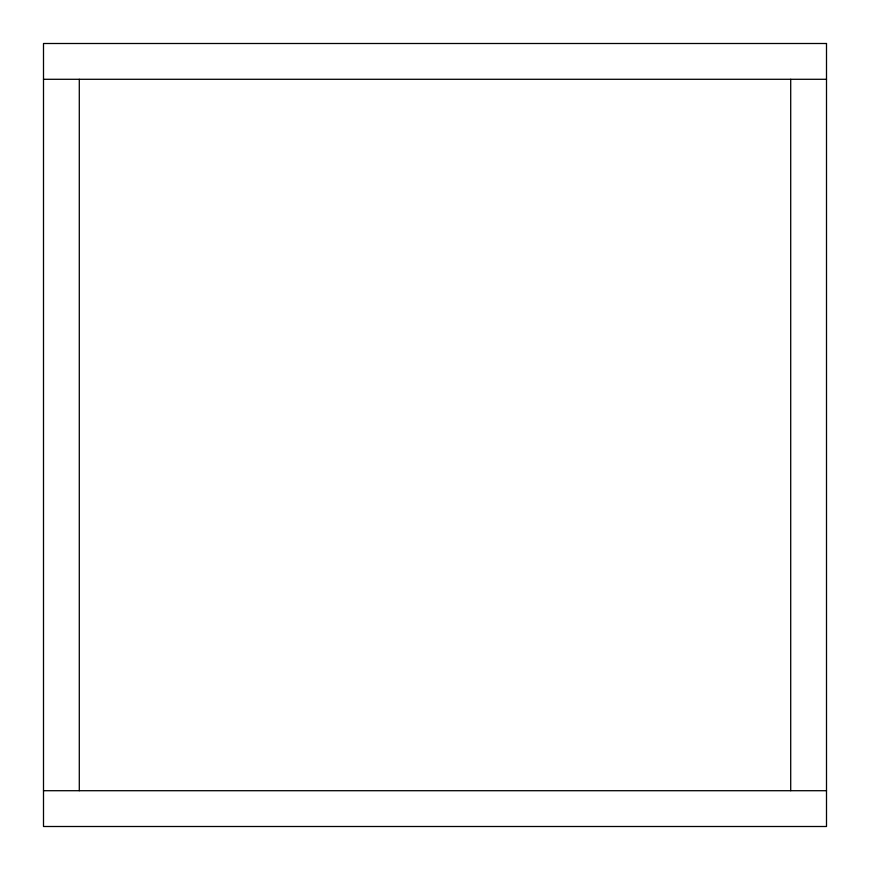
<?xml version="1.0" encoding="UTF-8"?>
<svg xmlns="http://www.w3.org/2000/svg" width="870" height="870" viewBox="0 0 870 870"><rect width="100%" height="100%" fill="white"/><g stroke="black" fill="none" stroke-linecap="round" stroke-linejoin="round"><path stroke-width="1.3" d="M43.5 79.29L826.5 79.29M43.5 790.71L826.5 790.71M790.71 79.29L790.71 790.71M79.29 79.29L79.29 790.71M826.5 43.5L43.5 43.5L43.5 826.5L826.5 826.5L826.5 43.5"/></g></svg>
